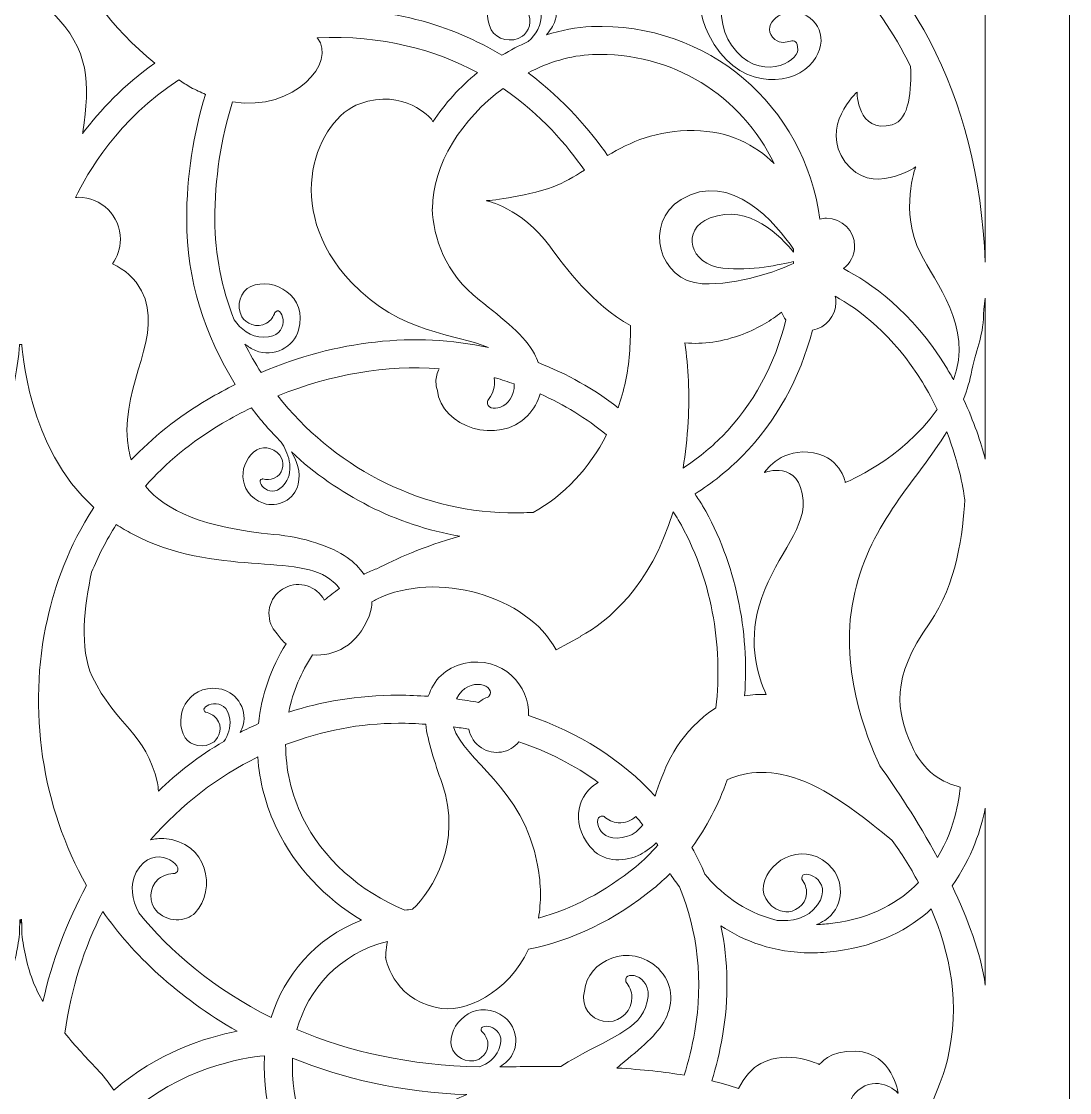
# Model space of a CAD drawing. Header units: inches. Extents: x 1.5 to 6.8, y -11.7 to 0.
# Drawn here: x 4.153 to 6.833, y -7.894 to -5.154 of the extents above; entities that cross this region are included whole.
import ezdxf

# ---------------------------------------------------------------- set-up
doc = ezdxf.new("R2010")
doc.units = ezdxf.units.IN
doc.header["$MEASUREMENT"] = 0
doc.layers.add('Layer 1', color=7, linetype='Continuous')

msp = doc.modelspace()

# ---------------------------------------------------------------- linework, layer by layer
at = {"layer": 'Layer 1', "lineweight": 0}
for points, knots in [([(6.416, -2.468), (6.3725, -2.2996), (6.2525, -1.928), (5.993, -1.6735), (5.6731, -1.3598), (5.4509, -1.284), (5.1934, -1.196), (5.0702, -1.1539), (4.9306, -1.106), (4.7617, -1.0254), (4.399, -0.8519), (4.2579, -0.3713), (4.2566, -0.3666), (4.2566, -0.3666), (4.1529, 0), (4.1529, 0), (4.1529, 0), (4.0493, -0.3666), (4.0493, -0.3666), (4.048, -0.3714), (3.9088, -0.851), (3.5442, -1.0254), (3.3753, -1.106), (3.2356, -1.1539), (3.1125, -1.196), (2.855, -1.284), (2.6327, -1.3598), (2.3129, -1.6735), (2.0534, -1.928), (1.9334, -2.2996), (1.8899, -2.468), (1.8899, -2.468), (1.473, -2.468), (1.473, -2.468), (1.473, -2.468), (1.473, -11.6929), (1.473, -11.6929), (1.473, -11.6929), (6.8329, -11.6929), (6.8329, -11.6929), (6.8329, -11.6929), (6.8329, -2.468), (6.8329, -2.468), (6.8329, -2.468), (6.416, -2.468), (6.416, -2.468)], [0, 0, 0, 0, 1, 1, 1, 2, 2, 2, 3, 3, 3, 4, 4, 4, 5, 5, 5, 6, 6, 6, 7, 7, 7, 8, 8, 8, 9, 9, 9, 10, 10, 10, 11, 11, 11, 12, 12, 12, 13, 13, 13, 14, 14, 14, 15, 15, 15, 15]), ([(4.2561, -4.9458), (4.303, -5.0557), (4.3822, -5.172), (4.494, -5.2603), (4.4144, -5.3163), (4.3537, -5.3816), (4.3094, -5.4404), (4.3096, -5.439), (4.3099, -5.4375), (4.3101, -5.436), (4.3281, -5.3106), (4.3281, -5.2267), (4.2321, -5.1311), (4.1874, -5.0865), (4.1639, -5.0282), (4.154, -4.9979), (4.154, -4.9979), (4.1541, -4.9777), (4.1541, -4.9777), (4.1541, -4.9777), (4.1531, -4.9819), (4.1511, -4.9888), (4.1491, -4.9819), (4.1481, -4.9777), (4.1481, -4.9777), (4.1481, -4.9777), (4.1482, -4.9979), (4.1482, -4.9979), (4.1383, -5.0282), (4.1149, -5.0865), (4.0702, -5.1311), (3.9742, -5.2267), (3.9742, -5.3106), (3.9922, -5.436), (3.9924, -5.4375), (3.9926, -5.439), (3.9928, -5.4404), (3.9486, -5.3816), (3.8878, -5.3163), (3.8082, -5.2603), (3.92, -5.172), (3.9992, -5.0557), (4.0462, -4.9458), (4.0907, -4.8414), (4.1167, -4.7407), (4.1321, -4.658), (4.1321, -4.658), (4.1331, -4.6583), (4.1331, -4.6583), (4.1403, -4.6341), (4.1461, -4.61), (4.1511, -4.5857), (4.1562, -4.61), (4.1619, -4.6341), (4.1691, -4.6583), (4.1691, -4.6583), (4.1701, -4.658), (4.1701, -4.658), (4.1855, -4.7407), (4.2115, -4.8414), (4.2561, -4.9458)], [0, 0, 0, 0, 1, 1, 1, 2, 2, 2, 3, 3, 3, 4, 4, 4, 5, 5, 5, 6, 6, 6, 7, 7, 7, 8, 8, 8, 9, 9, 9, 10, 10, 10, 11, 11, 11, 12, 12, 12, 13, 13, 13, 14, 14, 14, 15, 15, 15, 16, 16, 16, 17, 17, 17, 18, 18, 18, 19, 19, 19, 20, 20, 20, 20]), ([(5.9108, -5.1886), (5.9795, -5.3274), (6.1133, -5.3209), (6.1673, -5.2673), (6.2212, -5.2133), (6.1966, -5.1459), (6.1425, -5.1326), (6.0885, -5.1192), (6.0412, -5.1692), (6.0795, -5.1999), (6.1096, -5.2237), (6.1356, -5.1789), (6.1381, -5.2267), (6.1396, -5.2566), (6.0391, -5.3143), (5.9686, -5.2149), (5.9125, -5.1358), (5.9462, -4.9612), (6.055, -4.8724), (6.2163, -4.9615), (6.3421, -5.0964), (6.4263, -5.2694), (6.4288, -5.3255), (6.4245, -5.4062), (6.3794, -5.4181), (6.2896, -5.4421), (6.2896, -5.3344), (6.2896, -5.3344), (6.2896, -5.3344), (6.1926, -5.4227), (6.2595, -5.5138), (6.3255, -5.6035), (6.4394, -5.5257), (6.4394, -5.5257), (6.4394, -5.5257), (6.3975, -5.6394), (6.4514, -5.747), (6.4888, -5.8214), (6.5868, -5.9338), (6.5364, -6.0707), (6.5306, -6.0603), (6.5245, -6.0498), (6.5182, -6.0394), (6.4297, -5.8942), (6.3217, -5.8206), (6.2546, -5.7862), (6.2719, -5.773), (6.2834, -5.7526), (6.2834, -5.7289), (6.2834, -5.6894), (6.2513, -5.6573), (6.2115, -5.6573), (6.2056, -5.6573), (6.1999, -5.6583), (6.1943, -5.6598), (6.1552, -5.3683), (5.9086, -5.156), (5.6102, -5.1671), (5.5715, -5.1686), (5.5328, -5.1763), (5.4952, -5.1883), (5.5044, -5.1777), (5.5125, -5.1658), (5.5176, -5.1508), (5.5339, -5.103), (5.5006, -5.0542), (5.4566, -5.0454), (5.3678, -5.0275), (5.3242, -5.118), (5.3544, -5.1755), (5.3672, -5.2), (5.4064, -5.2105), (5.4341, -5.1918), (5.4491, -5.1817), (5.4622, -5.1512), (5.4452, -5.1282), (5.4378, -5.1179), (5.4272, -5.1114), (5.4158, -5.1086), (5.4153, -5.1081), (5.4149, -5.1075), (5.4144, -5.1069), (5.3963, -5.0893), (5.477, -5.0609), (5.4819, -5.1324), (5.484, -5.1638), (5.4684, -5.1879), (5.4488, -5.2056), (5.4257, -5.2156), (5.4033, -5.2273), (5.3817, -5.2405), (5.2552, -5.1641), (5.0893, -5.1102), (4.8774, -5.1253), (4.8501, -5.1272), (4.8241, -5.1306), (4.7988, -5.1348), (4.8329, -5.0828), (4.8723, -5.0346), (4.9172, -4.991), (4.925, -4.9833), (4.933, -4.9761), (4.941, -4.9686), (5.0264, -5.0008), (5.1154, -5.0171), (5.2029, -5.0171), (5.3038, -5.0171), (5.4028, -4.996), (5.4923, -4.9537), (5.4976, -4.951), (5.5025, -4.9479), (5.5078, -4.9452), (5.6241, -5.0122), (5.6432, -5.0832), (5.6432, -5.0832), (5.6432, -5.0832), (5.69, -5.0165), (5.7107, -4.9307), (5.7209, -4.8883), (5.7307, -4.8268), (5.7308, -4.7633), (5.8155, -4.7768), (5.8947, -4.7993), (5.9679, -4.8301), (5.8785, -4.9424), (5.862, -5.0898), (5.9108, -5.1886)], [0, 0, 0, 0, 1, 1, 1, 2, 2, 2, 3, 3, 3, 4, 4, 4, 5, 5, 5, 6, 6, 6, 7, 7, 7, 8, 8, 8, 9, 9, 9, 10, 10, 10, 11, 11, 11, 12, 12, 12, 13, 13, 13, 14, 14, 14, 15, 15, 15, 16, 16, 16, 17, 17, 17, 18, 18, 18, 19, 19, 19, 20, 20, 20, 21, 21, 21, 22, 22, 22, 23, 23, 23, 24, 24, 24, 25, 25, 25, 26, 26, 26, 27, 27, 27, 28, 28, 28, 29, 29, 29, 30, 30, 30, 31, 31, 31, 32, 32, 32, 33, 33, 33, 34, 34, 34, 35, 35, 35, 36, 36, 36, 37, 37, 37, 38, 38, 38, 39, 39, 39, 40, 40, 40, 41, 41, 41, 42, 42, 42, 42]), ([(6.6175, -5.7692), (6.5984, -5.337), (6.4226, -5.0098), (6.1292, -4.8307), (6.2492, -4.7866), (6.3735, -4.8272), (6.39, -4.9085), (6.417, -5.0406), (6.4834, -5.0747), (6.5564, -5.0474), (6.5879, -5.0357), (6.609, -5.0076), (6.6175, -4.9719), (6.6175, -4.9719), (6.6175, -5.7692), (6.6175, -5.7692)], [0, 0, 0, 0, 1, 1, 1, 2, 2, 2, 3, 3, 3, 4, 4, 4, 5, 5, 5, 5]), ([(4.91, -5.1968), (4.9095, -5.1965), (4.9091, -5.1962), (4.9087, -5.1956), (5.0772, -5.1883), (5.2123, -5.2273), (5.3187, -5.2849), (5.2743, -5.3212), (5.2357, -5.364), (5.2051, -5.4105), (5.2027, -5.4063), (5.2008, -5.4032), (5.2008, -5.4032), (5.2008, -5.4032), (5.1315, -5.3234), (5.0178, -5.3643), (4.91, -5.4032), (4.8139, -5.6275), (4.9969, -5.8217), (5.1216, -5.9543), (5.2654, -5.9519), (5.3472, -5.9881), (5.1594, -5.9473), (4.9582, -5.9696), (4.7656, -6.0517), (4.7507, -6.0283), (4.737, -6.0041), (4.7246, -5.9793), (4.7325, -5.9856), (4.7412, -5.9913), (4.7516, -5.9957), (4.7981, -6.0155), (4.8495, -5.9862), (4.8616, -5.9432), (4.8861, -5.8561), (4.7989, -5.806), (4.7391, -5.8318), (4.7137, -5.8427), (4.7003, -5.8808), (4.7169, -5.9097), (4.7258, -5.9254), (4.7553, -5.9407), (4.7797, -5.9256), (4.7905, -5.9189), (4.7976, -5.9089), (4.8013, -5.8978), (4.802, -5.8973), (4.8026, -5.8971), (4.8032, -5.8964), (4.8221, -5.8799), (4.8445, -5.9621), (4.7727, -5.9618), (4.7378, -5.9614), (4.7134, -5.9406), (4.6968, -5.9167), (4.6655, -5.8363), (4.6474, -5.7503), (4.6474, -5.661), (4.6474, -5.5557), (4.6631, -5.4544), (4.6929, -5.3599), (4.8533, -5.3846), (4.9595, -5.2563), (4.91, -5.1968)], [0, 0, 0, 0, 1, 1, 1, 2, 2, 2, 3, 3, 3, 4, 4, 4, 5, 5, 5, 6, 6, 6, 7, 7, 7, 8, 8, 8, 9, 9, 9, 10, 10, 10, 11, 11, 11, 12, 12, 12, 13, 13, 13, 14, 14, 14, 15, 15, 15, 16, 16, 16, 17, 17, 17, 18, 18, 18, 19, 19, 19, 20, 20, 20, 21, 21, 21, 21]), ([(5.8727, -5.4331), (5.7767, -5.432), (5.7091, -5.4625), (5.6518, -5.4968), (5.6083, -5.4342), (5.5416, -5.3548), (5.4482, -5.2853), (5.5006, -5.2581), (5.5568, -5.241), (5.613, -5.2387), (5.8176, -5.2311), (5.9945, -5.3445), (6.0775, -5.5173), (6.0289, -5.47), (5.9626, -5.434), (5.8727, -5.4331)], [0, 0, 0, 0, 1, 1, 1, 2, 2, 2, 3, 3, 3, 4, 4, 4, 5, 5, 5, 5]), ([(4.5859, -5.3225), (4.5987, -5.3295), (4.6112, -5.3353), (4.6236, -5.3404), (4.5921, -5.4413), (4.5755, -5.549), (4.5755, -5.661), (4.5755, -5.8131), (4.6213, -5.9578), (4.6998, -6.0825), (4.6766, -6.0941), (4.6535, -6.1063), (4.6307, -6.1198), (4.5514, -6.1663), (4.4869, -6.2193), (4.4339, -6.2752), (4.429, -6.2593), (4.4257, -6.2427), (4.424, -6.2255), (4.4101, -6.0794), (4.5188, -5.9543), (4.46, -5.8427), (4.4441, -5.8124), (4.4172, -5.7882), (4.3858, -5.7736), (4.3984, -5.756), (4.4061, -5.7345), (4.4061, -5.7112), (4.4061, -5.6516), (4.3577, -5.6035), (4.2981, -5.6035), (4.2956, -5.6035), (4.2934, -5.6041), (4.291, -5.6043), (4.3205, -5.5431), (4.401, -5.4028), (4.5555, -5.3035), (4.5657, -5.3098), (4.5755, -5.3166), (4.5859, -5.3225)], [0, 0, 0, 0, 1, 1, 1, 2, 2, 2, 3, 3, 3, 4, 4, 4, 5, 5, 5, 6, 6, 6, 7, 7, 7, 8, 8, 8, 9, 9, 9, 10, 10, 10, 11, 11, 11, 12, 12, 12, 13, 13, 13, 13]), ([(5.5923, -5.5342), (5.5656, -5.5514), (5.5398, -5.5668), (5.5126, -5.5766), (5.4348, -5.6049), (5.3418, -5.6124), (5.3418, -5.6124), (5.3418, -5.6124), (5.4317, -5.6304), (5.5037, -5.7289), (5.5435, -5.7837), (5.6129, -5.8765), (5.71, -5.932), (5.7102, -5.9557), (5.7097, -5.9798), (5.7077, -6.0042), (5.7038, -6.0522), (5.6936, -6.0983), (5.6785, -6.1419), (5.6168, -6.0938), (5.5484, -6.0554), (5.4744, -6.0266), (5.4717, -6.0191), (5.4685, -6.0116), (5.4647, -6.0042), (5.4416, -5.9599), (5.3849, -5.9146), (5.3238, -5.8667), (5.2354, -5.7971), (5.2067, -5.7066), (5.2029, -5.6335), (5.2029, -5.6335), (5.2038, -5.6335), (5.2038, -5.6335), (5.2038, -5.5198), (5.2797, -5.4022), (5.3844, -5.3252), (5.4818, -5.3921), (5.5495, -5.472), (5.5923, -5.5342)], [0, 0, 0, 0, 1, 1, 1, 2, 2, 2, 3, 3, 3, 4, 4, 4, 5, 5, 5, 6, 6, 6, 7, 7, 7, 8, 8, 8, 9, 9, 9, 10, 10, 10, 11, 11, 11, 12, 12, 12, 13, 13, 13, 13]), ([(6.1274, -5.7444), (6.0955, -5.7044), (6.0135, -5.6187), (5.9139, -5.6566), (5.8371, -5.686), (5.8615, -5.7759), (5.9463, -5.785), (6.0175, -5.7928), (6.0957, -5.7758), (6.1271, -5.7676), (6.1271, -5.7697), (6.1271, -5.7716), (6.1271, -5.7733), (6.0869, -5.7908), (5.9868, -5.8294), (5.8936, -5.8247), (5.7825, -5.8193), (5.7425, -5.6686), (5.8397, -5.6095), (5.9674, -5.5317), (6.0839, -5.6733), (6.1274, -5.7366), (6.1274, -5.7392), (6.1274, -5.7418), (6.1274, -5.7444)], [0, 0, 0, 0, 1, 1, 1, 2, 2, 2, 3, 3, 3, 4, 4, 4, 5, 5, 5, 6, 6, 6, 7, 7, 7, 8, 8, 8, 8]), ([(6.2335, -5.8566), (6.2924, -5.8892), (6.3825, -5.9547), (6.4566, -6.0766), (6.4712, -6.1004), (6.4835, -6.124), (6.4945, -6.1468), (6.4017, -6.2771), (6.2595, -6.3331), (6.2595, -6.3331), (6.2595, -6.3331), (6.2474, -6.2613), (6.1635, -6.2553), (6.0895, -6.25), (6.0526, -6.3076), (6.0526, -6.3076), (6.0526, -6.3076), (6.1435, -6.2729), (6.1515, -6.3794), (6.1575, -6.4587), (6.0717, -6.531), (6.0391, -6.6485), (6.0109, -6.7502), (6.0361, -6.831), (6.0575, -6.8754), (6.0392, -6.8742), (6.0207, -6.8753), (6.0021, -6.8791), (6.0142, -6.7142), (5.9803, -6.5405), (5.8947, -6.3928), (5.8886, -6.3824), (5.8816, -6.3726), (5.8752, -6.3624), (5.9191, -6.3346), (5.9596, -6.3024), (5.9958, -6.2654), (6.0825, -6.1773), (6.1439, -6.0657), (6.1756, -5.9432), (6.2096, -5.9375), (6.2354, -5.908), (6.2354, -5.8725), (6.2354, -5.867), (6.2348, -5.8618), (6.2335, -5.8566)], [0, 0, 0, 0, 1, 1, 1, 2, 2, 2, 3, 3, 3, 4, 4, 4, 5, 5, 5, 6, 6, 6, 7, 7, 7, 8, 8, 8, 9, 9, 9, 10, 10, 10, 11, 11, 11, 12, 12, 12, 13, 13, 13, 14, 14, 14, 15, 15, 15, 15]), ([(6.5615, -6.1201), (6.5708, -6.0967), (6.5782, -6.0722), (6.5833, -6.046), (6.5953, -5.9847), (6.614, -5.9585), (6.6133, -5.8905), (6.6133, -5.8905), (6.6175, -5.8614), (6.6175, -5.8614), (6.6175, -5.8614), (6.6175, -6.2735), (6.6175, -6.2735), (6.6062, -6.2305), (6.5886, -6.1775), (6.5615, -6.1201)], [0, 0, 0, 0, 1, 1, 1, 2, 2, 2, 3, 3, 3, 4, 4, 4, 5, 5, 5, 5]), ([(5.8496, -5.9763), (5.8955, -5.9798), (5.9449, -5.9741), (5.9986, -5.9534), (6.0384, -5.9379), (6.0704, -5.9184), (6.0964, -5.8977), (6.099, -5.9048), (6.1029, -5.9113), (6.1076, -5.9172), (6.0797, -6.0308), (6.0241, -6.1344), (5.9444, -6.2152), (5.9144, -6.2458), (5.8809, -6.2724), (5.8448, -6.2962), (5.8508, -6.2595), (5.8553, -6.2202), (5.8576, -6.1775), (5.8615, -6.1059), (5.8582, -6.0388), (5.8496, -5.9763)], [0, 0, 0, 0, 1, 1, 1, 2, 2, 2, 3, 3, 3, 4, 4, 4, 5, 5, 5, 6, 6, 6, 7, 7, 7, 7]), ([(4.338, -6.3967), (4.2733, -6.4967), (4.2382, -6.5979), (4.2193, -6.6825), (4.1675, -6.9134), (4.2054, -7.1628), (4.3197, -7.3642), (4.2689, -7.4565), (4.2311, -7.557), (4.2079, -7.6608), (4.1992, -7.6453), (4.191, -7.6295), (4.1841, -7.6126), (4.1679, -7.5735), (4.159, -7.5271), (4.1541, -7.488), (4.1541, -7.488), (4.1541, -7.4266), (4.1511, -7.4602), (4.1481, -7.4266), (4.1481, -7.488), (4.1481, -7.488), (4.1432, -7.5271), (4.1343, -7.5735), (4.1181, -7.6126), (4.1112, -7.6295), (4.103, -7.6453), (4.0943, -7.6608), (4.0711, -7.557), (4.0334, -7.4565), (3.9826, -7.3642), (4.0968, -7.1628), (4.1347, -6.9134), (4.083, -6.6825), (4.064, -6.5979), (4.029, -6.4967), (3.9642, -6.3967), (4.1383, -6.2404), (4.1481, -5.9801), (4.1481, -5.9801), (4.1481, -5.9801), (4.1541, -5.9801), (4.1541, -5.9801), (4.1541, -5.9801), (4.1676, -6.2471), (4.338, -6.3967)], [0, 0, 0, 0, 1, 1, 1, 2, 2, 2, 3, 3, 3, 4, 4, 4, 5, 5, 5, 6, 6, 6, 7, 7, 7, 8, 8, 8, 9, 9, 9, 10, 10, 10, 11, 11, 11, 12, 12, 12, 13, 13, 13, 14, 14, 14, 15, 15, 15, 15]), ([(5.2164, -6.0975), (5.226, -6.1907), (5.3728, -6.2393), (5.4467, -6.1626), (5.4632, -6.1454), (5.4737, -6.1264), (5.479, -6.1066), (5.5405, -6.1339), (5.5973, -6.1686), (5.649, -6.2113), (5.6056, -6.2961), (5.5408, -6.3657), (5.4614, -6.4096), (5.44, -6.4106), (5.4186, -6.4114), (5.3965, -6.4108), (5.1608, -6.4057), (4.9469, -6.2875), (4.8085, -6.1117), (4.9451, -6.056), (5.0858, -6.0323), (5.2212, -6.0424), (5.216, -6.0524), (5.2128, -6.0638), (5.2128, -6.0759), (5.2128, -6.0836), (5.2142, -6.0907), (5.2164, -6.0975)], [0, 0, 0, 0, 1, 1, 1, 2, 2, 2, 3, 3, 3, 4, 4, 4, 5, 5, 5, 6, 6, 6, 7, 7, 7, 8, 8, 8, 9, 9, 9, 9]), ([(5.3617, -6.0651), (5.3626, -6.0654), (5.3636, -6.0656), (5.3645, -6.0657), (5.381, -6.0701), (5.3971, -6.0758), (5.4131, -6.081), (5.4153, -6.147), (5.3397, -6.1574), (5.3448, -6.1267), (5.3451, -6.1255), (5.3449, -6.1246), (5.3451, -6.1236), (5.3559, -6.1105), (5.3627, -6.0941), (5.3627, -6.0759), (5.3627, -6.0722), (5.3622, -6.0686), (5.3617, -6.0651)], [0, 0, 0, 0, 1, 1, 1, 2, 2, 2, 3, 3, 3, 4, 4, 4, 5, 5, 5, 6, 6, 6, 6]), ([(4.8175, -6.2303), (4.8333, -6.2553), (4.8528, -6.2987), (4.8273, -6.335), (4.793, -6.3839), (4.7477, -6.329), (4.7681, -6.3242), (4.7688, -6.3241), (4.7693, -6.3238), (4.7699, -6.3236), (4.7793, -6.3264), (4.7895, -6.3263), (4.7993, -6.3222), (4.8213, -6.3132), (4.8252, -6.2856), (4.8189, -6.2722), (4.8071, -6.2469), (4.7747, -6.2375), (4.755, -6.2496), (4.7086, -6.2776), (4.7007, -6.3607), (4.7718, -6.3862), (4.8068, -6.3987), (4.8517, -6.3782), (4.8607, -6.3372), (4.8676, -6.3053), (4.8571, -6.277), (4.8431, -6.255), (4.9613, -6.3648), (5.1106, -6.4422), (5.274, -6.4707), (5.1802, -6.4969), (5.1084, -6.5292), (5.0618, -6.5537), (5.0511, -6.5575), (5.0405, -6.5618), (5.0303, -6.5668), (5.0296, -6.5671), (5.029, -6.5675), (5.0282, -6.5678), (5.0172, -6.5517), (5.0028, -6.5371), (4.9862, -6.5253), (4.9455, -6.4962), (4.8756, -6.4731), (4.7981, -6.4658), (4.621, -6.4494), (4.5213, -6.4057), (4.4698, -6.3424), (4.5213, -6.2845), (4.5859, -6.2293), (4.6672, -6.1815), (4.6916, -6.1671), (4.7162, -6.1542), (4.7408, -6.1421), (4.7644, -6.1732), (4.79, -6.2026), (4.8175, -6.2303)], [0, 0, 0, 0, 1, 1, 1, 2, 2, 2, 3, 3, 3, 4, 4, 4, 5, 5, 5, 6, 6, 6, 7, 7, 7, 8, 8, 8, 9, 9, 9, 10, 10, 10, 11, 11, 11, 12, 12, 12, 13, 13, 13, 14, 14, 14, 15, 15, 15, 16, 16, 16, 17, 17, 17, 18, 18, 18, 19, 19, 19, 19]), ([(6.4275, -7.0028), (6.4582, -7.0743), (6.5102, -7.102), (6.5533, -7.1122), (6.5522, -7.1293), (6.544, -7.2111), (6.4954, -7.2924), (6.4446, -7.1987), (6.3889, -7.1151), (6.3476, -7.0574), (6.314, -6.9861), (6.2398, -6.7999), (6.2835, -6.6141), (6.326, -6.4329), (6.4422, -6.3289), (6.519, -6.2034), (6.5524, -6.2895), (6.5626, -6.3579), (6.5648, -6.3777), (6.5612, -6.4568), (6.5444, -6.5948), (6.4753, -6.6919), (6.3735, -6.8354), (6.3915, -6.9191), (6.4275, -7.0028)], [0, 0, 0, 0, 1, 1, 1, 2, 2, 2, 3, 3, 3, 4, 4, 4, 5, 5, 5, 6, 6, 6, 7, 7, 7, 8, 8, 8, 8]), ([(5.7732, -7.1353), (5.688, -7.0421), (5.5778, -6.9722), (5.4494, -6.9291), (5.4537, -6.8543), (5.3829, -6.7738), (5.2842, -6.796), (5.2365, -6.8067), (5.2067, -6.8391), (5.1933, -6.88), (5.1681, -6.8784), (5.1427, -6.8772), (5.1169, -6.8772), (5.012, -6.8772), (4.9189, -6.8936), (4.8365, -6.9203), (4.847, -6.868), (4.8676, -6.8184), (4.8974, -6.7739), (4.9523, -6.7792), (5.013, -6.7498), (5.0419, -6.6746), (5.0467, -6.6621), (5.0486, -6.6501), (5.0492, -6.6383), (5.0534, -6.636), (5.0573, -6.6334), (5.0617, -6.6312), (5.2145, -6.5572), (5.4458, -6.6228), (5.5201, -6.7611), (5.5201, -6.7611), (5.5836, -6.7273), (5.5836, -6.7273), (5.5833, -6.7269), (5.5831, -6.7266), (5.5828, -6.7262), (5.6514, -6.6888), (5.7606, -6.6014), (5.8192, -6.4079), (5.8235, -6.4151), (5.8283, -6.4215), (5.8325, -6.4287), (5.9172, -6.575), (5.9475, -6.7489), (5.9285, -6.9096), (5.9183, -6.9161), (5.9082, -6.9231), (5.898, -6.9315), (5.8187, -6.9978), (5.7936, -7.0745), (5.7732, -7.1353)], [0, 0, 0, 0, 1, 1, 1, 2, 2, 2, 3, 3, 3, 4, 4, 4, 5, 5, 5, 6, 6, 6, 7, 7, 7, 8, 8, 8, 9, 9, 9, 10, 10, 10, 11, 11, 11, 12, 12, 12, 13, 13, 13, 14, 14, 14, 15, 15, 15, 16, 16, 16, 17, 17, 17, 17]), ([(4.9502, -6.5869), (4.9569, -6.5928), (4.9619, -6.5986), (4.9665, -6.6044), (4.9527, -6.6138), (4.9396, -6.6237), (4.9271, -6.6342), (4.9081, -6.598), (4.8636, -6.5838), (4.827, -6.6022), (4.79, -6.6209), (4.7752, -6.6657), (4.7939, -6.7025), (4.7973, -6.7094), (4.8019, -6.715), (4.8069, -6.7203), (4.8132, -6.7301), (4.821, -6.7388), (4.8296, -6.7461), (4.7909, -6.8077), (4.7668, -6.8773), (4.759, -6.9499), (4.7428, -6.9571), (4.7271, -6.9646), (4.7119, -6.9725), (4.7149, -6.9664), (4.7178, -6.9605), (4.7196, -6.9537), (4.7319, -6.9089), (4.6984, -6.866), (4.6576, -6.8605), (4.575, -6.8493), (4.5403, -6.9348), (4.5714, -6.9858), (4.5846, -7.0074), (4.6211, -7.0148), (4.6454, -6.9961), (4.6586, -6.986), (4.6688, -6.9572), (4.6519, -6.937), (4.6445, -6.9281), (4.6345, -6.9228), (4.6239, -6.9209), (4.6233, -6.9203), (4.623, -6.9198), (4.6223, -6.9194), (4.6049, -6.9044), (4.6771, -6.8735), (4.6858, -6.9388), (4.6887, -6.9608), (4.6817, -6.9797), (4.6706, -6.9952), (4.6057, -7.0334), (4.5501, -7.0771), (4.5035, -7.1223), (4.5028, -7.1153), (4.5021, -7.1084), (4.5005, -7.1015), (4.472, -6.9729), (4.3941, -6.9551), (4.334, -6.8294), (4.3005, -6.759), (4.314, -6.6473), (4.3323, -6.5627), (4.3487, -6.5228), (4.3694, -6.4816), (4.3955, -6.4406), (4.4084, -6.449), (4.4218, -6.4571), (4.4361, -6.4646), (4.6501, -6.5779), (4.8641, -6.5098), (4.9502, -6.5869)], [0, 0, 0, 0, 1, 1, 1, 2, 2, 2, 3, 3, 3, 4, 4, 4, 5, 5, 5, 6, 6, 6, 7, 7, 7, 8, 8, 8, 9, 9, 9, 10, 10, 10, 11, 11, 11, 12, 12, 12, 13, 13, 13, 14, 14, 14, 15, 15, 15, 16, 16, 16, 17, 17, 17, 18, 18, 18, 19, 19, 19, 20, 20, 20, 21, 21, 21, 22, 22, 22, 23, 23, 23, 24, 24, 24, 24]), ([(5.2653, -6.8868), (5.2968, -6.8229), (5.37, -6.8557), (5.349, -6.879), (5.3481, -6.8798), (5.3476, -6.8808), (5.3469, -6.8815), (5.3378, -6.8844), (5.3294, -6.8895), (5.3219, -6.8957), (5.3033, -6.8923), (5.2844, -6.8893), (5.2653, -6.8868)], [0, 0, 0, 0, 1, 1, 1, 2, 2, 2, 3, 3, 3, 4, 4, 4, 4]), ([(4.8716, -7.1896), (4.8423, -7.1289), (4.8287, -7.0656), (4.8285, -7.0036), (4.9218, -6.9678), (5.0196, -6.9489), (5.1169, -6.9489), (5.1405, -6.9489), (5.1637, -6.9499), (5.1866, -6.9514), (5.1916, -6.9949), (5.2094, -7.0477), (5.2285, -7.1034), (5.2808, -7.2545), (5.2046, -7.3754), (5.1531, -7.4248), (5.1462, -7.4251), (5.1397, -7.4263), (5.1331, -7.4268), (5.0187, -7.3798), (4.9224, -7.2943), (4.8716, -7.1896)], [0, 0, 0, 0, 1, 1, 1, 2, 2, 2, 3, 3, 3, 4, 4, 4, 5, 5, 5, 6, 6, 6, 7, 7, 7, 7]), ([(5.4729, -7.312), (5.4358, -7.1115), (5.2834, -7.0442), (5.2576, -6.9581), (5.2709, -6.9599), (5.2841, -6.962), (5.2971, -6.9644), (5.3008, -6.9832), (5.3117, -7.0006), (5.3292, -7.012), (5.3608, -7.0322), (5.4018, -7.0249), (5.4251, -6.9965), (5.5001, -7.0216), (5.568, -7.0565), (5.6275, -7.1004), (5.5784, -7.1282), (5.5535, -7.1991), (5.6067, -7.2644), (5.6385, -7.3035), (5.6876, -7.3055), (5.7301, -7.2869), (5.745, -7.2802), (5.7604, -7.2689), (5.7763, -7.2551), (5.7776, -7.257), (5.7789, -7.2587), (5.7801, -7.2609), (5.7626, -7.2805), (5.7442, -7.2993), (5.7239, -7.3158), (5.6454, -7.3796), (5.5609, -7.4238), (5.4749, -7.4472), (5.4818, -7.4069), (5.4821, -7.3619), (5.4729, -7.312)], [0, 0, 0, 0, 1, 1, 1, 2, 2, 2, 3, 3, 3, 4, 4, 4, 5, 5, 5, 6, 6, 6, 7, 7, 7, 8, 8, 8, 9, 9, 9, 10, 10, 10, 11, 11, 11, 12, 12, 12, 12]), ([(4.7915, -7.7017), (4.6457, -7.6286), (4.532, -7.5321), (4.4534, -7.4337), (4.4362, -7.4002), (4.4281, -7.3628), (4.4467, -7.3296), (4.492, -7.2492), (4.5753, -7.3164), (4.5478, -7.3317), (4.5469, -7.3322), (4.5464, -7.3327), (4.5455, -7.3333), (4.531, -7.3329), (4.5161, -7.3372), (4.5038, -7.3469), (4.476, -7.3692), (4.4817, -7.4101), (4.4964, -7.4272), (4.5235, -7.4585), (4.5738, -7.4586), (4.5973, -7.4337), (4.6524, -7.3744), (4.6298, -7.2515), (4.5172, -7.2439), (4.5053, -7.2431), (4.494, -7.2443), (4.4834, -7.2471), (4.5619, -7.1565), (4.6557, -7.085), (4.7572, -7.035), (4.7614, -7.0972), (4.7775, -7.16), (4.8068, -7.2208), (4.8531, -7.3162), (4.9289, -7.3965), (5.0223, -7.4525), (4.9035, -7.4985), (4.8246, -7.5946), (4.7915, -7.7017)], [0, 0, 0, 0, 1, 1, 1, 2, 2, 2, 3, 3, 3, 4, 4, 4, 5, 5, 5, 6, 6, 6, 7, 7, 7, 8, 8, 8, 9, 9, 9, 10, 10, 10, 11, 11, 11, 12, 12, 12, 13, 13, 13, 13]), ([(5.8674, -7.2665), (5.905, -7.2148), (5.9351, -7.1567), (5.9574, -7.094), (6.0086, -7.0703), (6.0725, -7.0645), (6.1576, -7.0986), (6.236, -7.1297), (6.351, -7.2247), (6.379, -7.2485), (6.4014, -7.2795), (6.4249, -7.3158), (6.4466, -7.3563), (6.3985, -7.4059), (6.3291, -7.4473), (6.2278, -7.4606), (6.2131, -7.4624), (6.1992, -7.4633), (6.1855, -7.4638), (6.1928, -7.4609), (6.1999, -7.4575), (6.2068, -7.4531), (6.2535, -7.4233), (6.2584, -7.3586), (6.2268, -7.3213), (6.1627, -7.2453), (6.0634, -7.2935), (6.0501, -7.3634), (6.0443, -7.3929), (6.0707, -7.4285), (6.1072, -7.4314), (6.127, -7.433), (6.1591, -7.4158), (6.1604, -7.3845), (6.161, -7.3706), (6.1563, -7.358), (6.1484, -7.3478), (6.1484, -7.3468), (6.1484, -7.3463), (6.1484, -7.3453), (6.145, -7.3179), (6.2335, -7.3484), (6.1888, -7.4129), (6.1634, -7.4499), (6.1206, -7.4559), (6.0849, -7.4532), (5.9956, -7.4309), (5.9359, -7.378), (5.9007, -7.3353), (5.8909, -7.3118), (5.8798, -7.2888), (5.8674, -7.2665)], [0, 0, 0, 0, 1, 1, 1, 2, 2, 2, 3, 3, 3, 4, 4, 4, 5, 5, 5, 6, 6, 6, 7, 7, 7, 8, 8, 8, 9, 9, 9, 10, 10, 10, 11, 11, 11, 12, 12, 12, 13, 13, 13, 14, 14, 14, 15, 15, 15, 16, 16, 16, 17, 17, 17, 17]), ([(6.5324, -7.3643), (6.5842, -7.2934), (6.6072, -7.2164), (6.6175, -7.1664), (6.6175, -7.1664), (6.6175, -7.6185), (6.6175, -7.6185), (6.6053, -7.5363), (6.5728, -7.4482), (6.5324, -7.3643)], [0, 0, 0, 0, 1, 1, 1, 2, 2, 2, 3, 3, 3, 3]), ([(5.6403, -7.1868), (5.6412, -7.1869), (5.6419, -7.1869), (5.6427, -7.1871), (5.6523, -7.1964), (5.6649, -7.2025), (5.6791, -7.2035), (5.6962, -7.2046), (5.7118, -7.1984), (5.7235, -7.1875), (5.7277, -7.1921), (5.732, -7.1966), (5.7361, -7.2016), (5.738, -7.2038), (5.7396, -7.2062), (5.7414, -7.2087), (5.7317, -7.2224), (5.7196, -7.2326), (5.7028, -7.2379), (5.6226, -7.263), (5.6123, -7.1801), (5.6403, -7.1868)], [0, 0, 0, 0, 1, 1, 1, 2, 2, 2, 3, 3, 3, 4, 4, 4, 5, 5, 5, 6, 6, 6, 7, 7, 7, 7]), ([(5.6757, -7.8307), (5.6789, -7.8281), (5.6817, -7.8253), (5.685, -7.8225), (5.7346, -7.7819), (5.7807, -7.7435), (5.799, -7.7068), (5.8208, -7.6633), (5.8196, -7.6135), (5.7815, -7.5764), (5.7086, -7.5054), (5.5991, -7.5569), (5.5926, -7.6338), (5.5911, -7.6395), (5.59, -7.6453), (5.5901, -7.6516), (5.5908, -7.6858), (5.619, -7.7129), (5.6532, -7.712), (5.6874, -7.7114), (5.7145, -7.6833), (5.7137, -7.6494), (5.7135, -7.6342), (5.7076, -7.6208), (5.6984, -7.6103), (5.6982, -7.6093), (5.6982, -7.6086), (5.6981, -7.6076), (5.6925, -7.5782), (5.7793, -7.5929), (5.7489, -7.6756), (5.7251, -7.7404), (5.6318, -7.7624), (5.5325, -7.8268), (5.4848, -7.8267), (5.4327, -7.827), (5.3761, -7.8278), (5.3828, -7.8238), (5.3893, -7.8191), (5.3953, -7.8132), (5.4285, -7.7807), (5.4214, -7.7268), (5.3889, -7.7015), (5.3233, -7.6503), (5.2501, -7.7068), (5.2511, -7.7664), (5.2516, -7.7918), (5.2793, -7.8164), (5.3098, -7.8125), (5.3263, -7.8104), (5.3497, -7.7908), (5.3453, -7.7648), (5.3433, -7.7533), (5.3375, -7.7438), (5.3292, -7.7366), (5.329, -7.736), (5.3289, -7.7355), (5.3286, -7.7347), (5.3211, -7.7128), (5.3992, -7.7226), (5.3736, -7.7834), (5.3637, -7.8069), (5.3448, -7.82), (5.3243, -7.8274), (5.1464, -7.8246), (4.9902, -7.7885), (4.8574, -7.7322), (4.8858, -7.6298), (4.9656, -7.5376), (5.089, -7.5068), (5.0842, -7.5288), (5.0842, -7.548), (5.0842, -7.548), (5.0842, -7.548), (5.099, -7.6499), (5.2137, -7.6761), (5.2861, -7.6926), (5.397, -7.639), (5.4498, -7.5267), (5.5607, -7.5048), (5.6695, -7.4525), (5.7694, -7.3715), (5.784, -7.3596), (5.7979, -7.3466), (5.8113, -7.3331), (5.8176, -7.3429), (5.8257, -7.3547), (5.8358, -7.3677), (5.8824, -7.4812), (5.8969, -7.6087), (5.8746, -7.7368), (5.8678, -7.7762), (5.8587, -7.8137), (5.8476, -7.8492), (5.7979, -7.8409), (5.7413, -7.8346), (5.6757, -7.8307)], [0, 0, 0, 0, 1, 1, 1, 2, 2, 2, 3, 3, 3, 4, 4, 4, 5, 5, 5, 6, 6, 6, 7, 7, 7, 8, 8, 8, 9, 9, 9, 10, 10, 10, 11, 11, 11, 12, 12, 12, 13, 13, 13, 14, 14, 14, 15, 15, 15, 16, 16, 16, 17, 17, 17, 18, 18, 18, 19, 19, 19, 20, 20, 20, 21, 21, 21, 22, 22, 22, 23, 23, 23, 24, 24, 24, 25, 25, 25, 26, 26, 26, 27, 27, 27, 28, 28, 28, 29, 29, 29, 30, 30, 30, 31, 31, 31, 32, 32, 32, 32]), ([(6.2864, -7.7877), (6.2174, -7.7843), (6.1935, -7.822), (6.1935, -7.822), (6.1935, -7.822), (6.1156, -7.7818), (6.0436, -7.819), (6.0216, -7.8303), (6.0001, -7.8544), (5.9866, -7.8832), (5.9655, -7.876), (5.9427, -7.8695), (5.9183, -7.8636), (5.9292, -7.8271), (5.9386, -7.789), (5.9455, -7.7491), (5.9622, -7.6534), (5.9604, -7.5577), (5.9416, -7.4667), (5.9995, -7.5055), (6.0755, -7.5361), (6.1726, -7.5361), (6.1931, -7.5361), (6.2147, -7.5346), (6.2372, -7.5316), (6.3451, -7.5174), (6.4229, -7.4757), (6.4792, -7.4238), (6.5269, -7.5347), (6.555, -7.6683), (6.5204, -7.81), (6.4967, -7.9071), (6.4241, -8.0318), (6.373, -8.1672), (6.3426, -8.1203), (6.3019, -8.0743), (6.2487, -8.0335), (6.2726, -7.9661), (6.2528, -7.9119), (6.3, -7.8819), (6.3514, -7.8491), (6.3944, -7.8952), (6.3944, -7.8952), (6.3944, -7.8952), (6.381, -7.7922), (6.2864, -7.7877)], [0, 0, 0, 0, 1, 1, 1, 2, 2, 2, 3, 3, 3, 4, 4, 4, 5, 5, 5, 6, 6, 6, 7, 7, 7, 8, 8, 8, 9, 9, 9, 10, 10, 10, 11, 11, 11, 12, 12, 12, 13, 13, 13, 14, 14, 14, 15, 15, 15, 15]), ([(4.3607, -7.43), (4.4361, -7.5388), (4.5523, -7.6498), (4.7049, -7.7366), (4.6243, -7.7521), (4.5023, -7.7909), (4.3889, -7.8872), (4.3786, -7.8714), (4.3666, -7.8554), (4.3521, -7.84), (4.3205, -7.8064), (4.2906, -7.7745), (4.2639, -7.7416), (4.2801, -7.6263), (4.3138, -7.5222), (4.3607, -7.43)], [0, 0, 0, 0, 1, 1, 1, 2, 2, 2, 3, 3, 3, 4, 4, 4, 5, 5, 5, 5]), ([(4.514, -8.6174), (4.5859, -8.5037), (4.5919, -8.3842), (4.55, -8.2645), (4.5081, -8.1449), (4.55, -8.121), (4.5859, -8.121), (4.6219, -8.121), (4.6355, -8.151), (4.6355, -8.151), (4.6355, -8.151), (4.658, -8.0568), (4.595, -8.0164), (4.507, -7.96), (4.442, -8.0493), (4.442, -8.0493), (4.442, -8.0493), (4.4419, -8.0077), (4.4221, -7.9539), (4.5596, -7.8301), (4.7182, -7.8044), (4.7746, -7.7995), (4.7668, -7.934), (4.8134, -8.0663), (4.9052, -8.165), (4.908, -8.1681), (4.9111, -8.1713), (4.9143, -8.1744), (4.9107, -8.1786), (4.9072, -8.1827), (4.9037, -8.1871), (4.9037, -8.1871), (4.91, -8.1748), (4.91, -8.1748), (4.91, -8.1748), (4.7598, -8.1967), (4.718, -8.3004), (4.684, -8.3846), (4.7007, -8.4598), (4.7565, -8.5081), (4.66, -8.5438), (4.5671, -8.5978), (4.4815, -8.6709), (4.4789, -8.6732), (4.4763, -8.6756), (4.4736, -8.678), (4.4886, -8.6563), (4.5025, -8.6354), (4.514, -8.6174)], [0, 0, 0, 0, 1, 1, 1, 2, 2, 2, 3, 3, 3, 4, 4, 4, 5, 5, 5, 6, 6, 6, 7, 7, 7, 8, 8, 8, 9, 9, 9, 10, 10, 10, 11, 11, 11, 12, 12, 12, 13, 13, 13, 14, 14, 14, 15, 15, 15, 16, 16, 16, 16]), ([(5.1527, -7.9674), (5.1259, -7.9831), (5.0445, -8.0339), (4.9618, -8.1202), (4.9605, -8.1189), (4.9592, -8.1175), (4.9579, -8.1162), (4.8799, -8.0323), (4.8402, -7.9198), (4.8463, -7.8051), (4.9755, -7.8578), (5.1245, -7.8926), (5.2919, -7.8986), (5.2435, -7.9191), (5.1953, -7.9427), (5.1527, -7.9674)], [0, 0, 0, 0, 1, 1, 1, 2, 2, 2, 3, 3, 3, 4, 4, 4, 5, 5, 5, 5])]:
    msp.add_open_spline(points, degree=3, knots=knots, dxfattribs=at)

doc.saveas('drawing.dxf')
